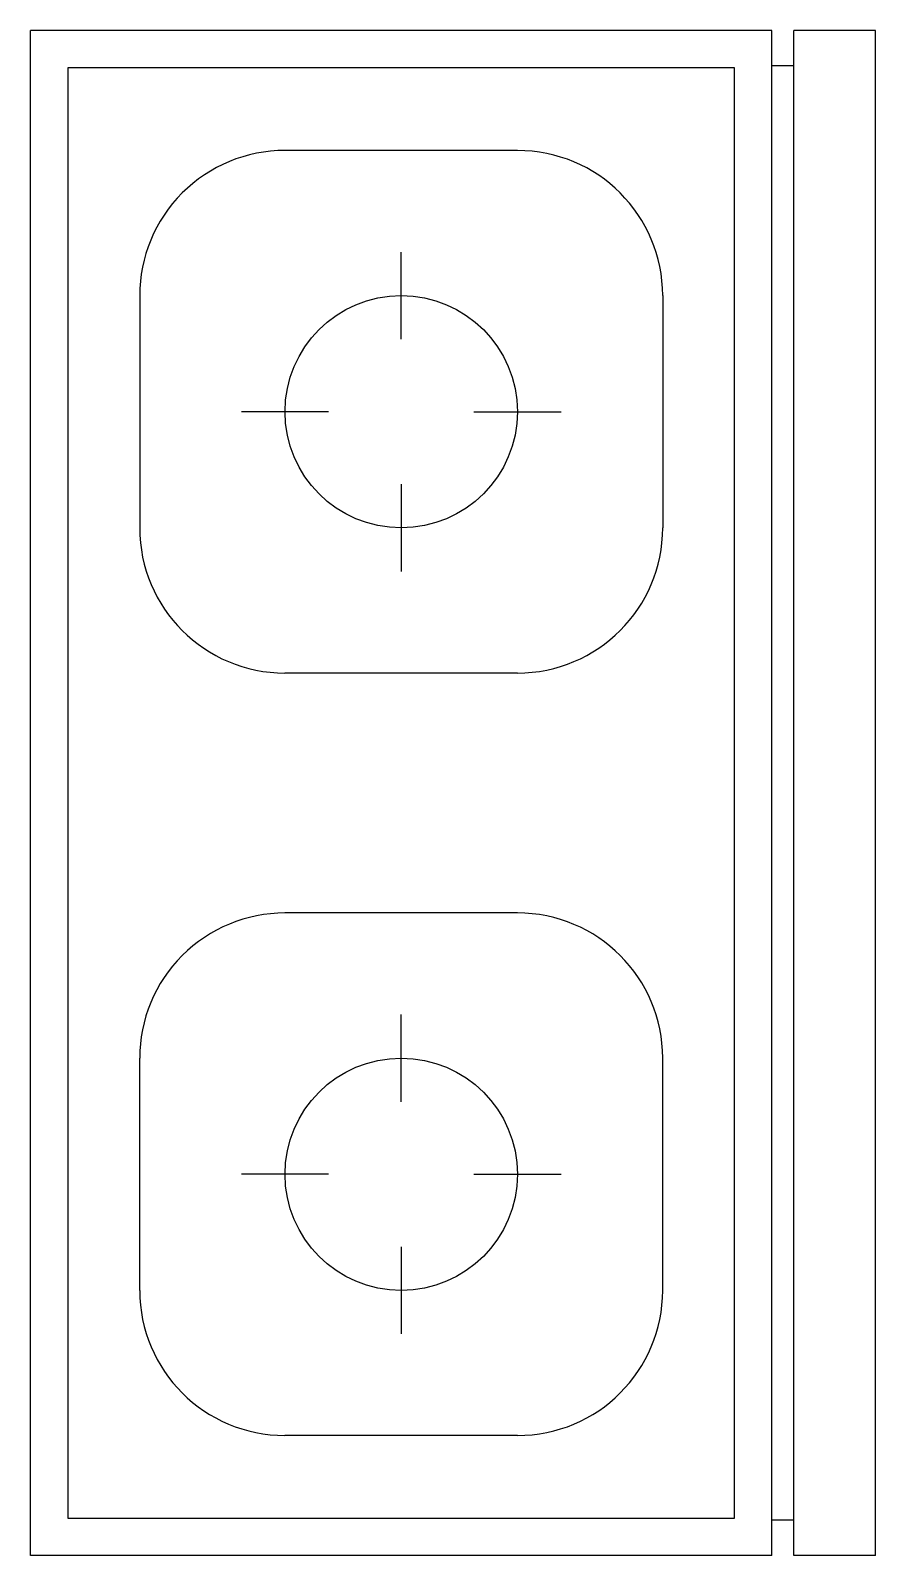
# Model space of a CAD drawing. Header units: millimetres. Extents: x -3021.287 to -3020.977, y 2886.136 to 2886.696.
import ezdxf

# ---------------------------------------------------------------- set-up
doc = ezdxf.new("R2010")
doc.units = ezdxf.units.MM
doc.header["$LTSCALE"] = 10
doc.layers.add('cozinha_fogões', color=2, linetype='Continuous')

msp = doc.modelspace()

# ---------------------------------------------------------------- linework, layer by layer
at = {"layer": 'cozinha_fogões'}
for p, q in [((-3021.0148, 2886.69614), (-3021.2868, 2886.69614)), ((-3021.2868, 2886.13614), (-3021.2868, 2886.69614)), ((-3021.0148, 2886.13614), (-3021.0148, 2886.69614)), ((-3020.9768, 2886.69614), (-3021.0068, 2886.69614)), ((-3021.0068, 2886.13614), (-3021.0068, 2886.69614)), ((-3020.9768, 2886.13614), (-3020.9768, 2886.69614)), ((-3021.0068, 2886.68322), (-3021.0148, 2886.68322)), ((-3021.0068, 2886.14906), (-3021.0148, 2886.14906)), ((-3021.0148, 2886.13614), (-3021.2868, 2886.13614)), ((-3020.9768, 2886.13614), (-3021.0068, 2886.13614))]:
    msp.add_line(p, q, dxfattribs=at)
at = {"layer": 'cozinha_fogões', "color": 1}
for p, q in [((-3021.10816, 2886.65208), (-3021.19345, 2886.65208)), ((-3021.1508, 2886.58279), (-3021.1508, 2886.61477)), ((-3021.24675, 2886.59878), (-3021.24675, 2886.5135)), ((-3021.05486, 2886.59878), (-3021.05486, 2886.5135)), ((-3021.17746, 2886.55614), (-3021.20944, 2886.55614)), ((-3021.12415, 2886.55614), (-3021.09217, 2886.55614)), ((-3021.1508, 2886.52949), (-3021.1508, 2886.4975)), ((-3021.10816, 2886.46019), (-3021.19345, 2886.46019)), ((-3021.10816, 2886.37208), (-3021.19345, 2886.37208)), ((-3021.1508, 2886.30279), (-3021.1508, 2886.33477)), ((-3021.24675, 2886.2335), (-3021.24675, 2886.31878)), ((-3021.05486, 2886.2335), (-3021.05486, 2886.31878)), ((-3021.17746, 2886.27614), (-3021.20944, 2886.27614)), ((-3021.12415, 2886.27614), (-3021.09217, 2886.27614)), ((-3021.1508, 2886.24949), (-3021.1508, 2886.2175)), ((-3021.10816, 2886.18019), (-3021.19345, 2886.18019))]:
    msp.add_line(p, q, dxfattribs=at)
msp.add_lwpolyline([(-3021.02853, 2886.14986), (-3021.02853, 2886.68241), (-3021.27308, 2886.68241), (-3021.27308, 2886.14986)], close=True, dxfattribs=at)
for centre in [(-3021.1508, 2886.55614), (-3021.1508, 2886.27614)]:
    msp.add_circle(centre, 0.04264, dxfattribs=at)
for centre, start, end in [((-3021.19345, 2886.59878), 90.0001, 180.0001), ((-3021.10816, 2886.59878), 0.0001, 90.0001), ((-3021.19345, 2886.5135), 180.0001, 270.0001), ((-3021.10816, 2886.5135), 270.0001, 0.0001), ((-3021.19345, 2886.31878), 89.9999, 179.9999), ((-3021.10816, 2886.31878), 359.9999, 89.9999), ((-3021.19345, 2886.2335), 179.9999, 269.9999), ((-3021.10816, 2886.2335), 269.9999, 359.9999)]:
    msp.add_arc(centre, 0.0533, start, end, dxfattribs=at)

doc.saveas('drawing.dxf')
